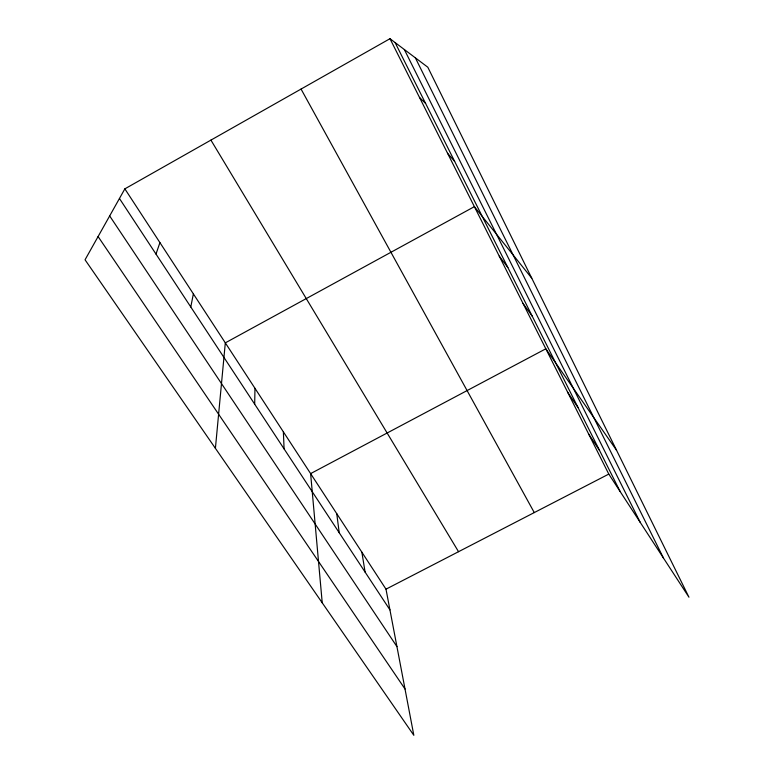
<?xml version="1.0" encoding="UTF-8"?>
<svg xmlns="http://www.w3.org/2000/svg" width="774" height="774" viewBox="0 0 774 774"><rect width="100%" height="100%" fill="white"/><g stroke="black" fill="none" stroke-linecap="round" stroke-linejoin="round"><path stroke-width="1.16" d="M254.685 404.173L254.965 388.316M215.404 448.33L225.311 342.863L474.385 206.648L531.786 278.234M190.781 306.988L193.374 293.897M155.99 254.075L159.928 242.62M124.856 188.856L85.043 259.793L413.829 735.3L385.994 589.169L124.856 188.856L389.98 38.7L427.809 67.222L688.957 597.209L608.79 474.094L389.98 38.7M385.994 589.169L608.79 474.094M419.479 97.398L425.613 103.445M447.585 153.31L454.638 161.35M499.24 256.107L507.86 267.523M523.031 303.447L532.299 316.295M616.559 450.284L545.825 348.803L310.616 473.611L322.226 602.82M567.671 392.283L578.072 407.617M98.085 236.554L405.015 689.005M109.666 215.927L396.946 646.638M588.646 434.011L599.531 450.42M119.448 198.492L389.941 609.883M210.925 140.113L458.537 551.698M301.057 89.068L534.273 512.582M395.088 42.551L620.109 491.48M404.347 49.536L640.233 522.382M415.357 57.827L663.473 558.083M361.864 552.172L365.096 572.102M336.748 513.684L339.215 532.744M283.371 431.853L284.087 448.891"/></g></svg>
